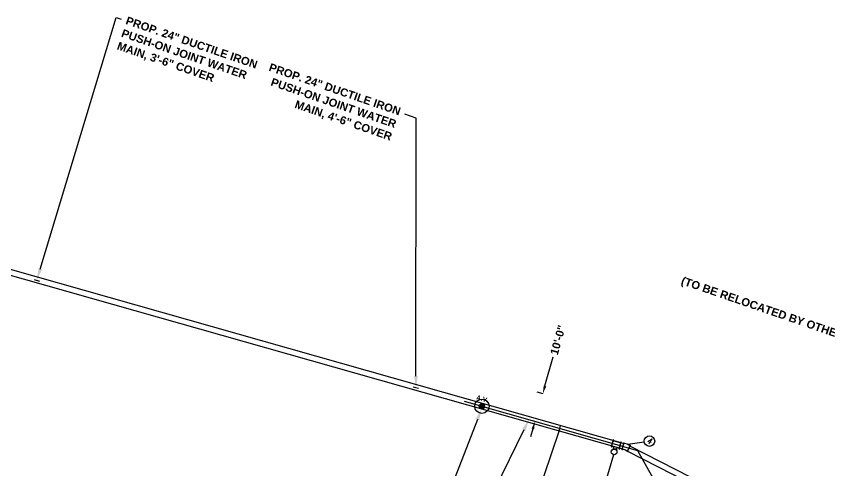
# Model space of a CAD drawing. Header units: feet. Extents: x 0 to 2751126, y 0 to 297785.
# Drawn here: x 2729521 to 2729805.5, y 296714 to 296872.9 of the extents above; entities that cross this region are included whole.
import ezdxf
from ezdxf import colors
from ezdxf.entities.mleader import LeaderData, LeaderLine
from ezdxf.math import Vec2, Vec3

# ---------------------------------------------------------------- set-up
doc = ezdxf.new("R2010")
doc.units = ezdxf.units.FT
doc.header["$MEASUREMENT"] = 0
doc.layers.get('Defpoints').update_dxf_attribs({"color": 8})
doc.layers.add('GN-DETL-MEDM', color=7, linetype='Continuous', lineweight=35)
for name, color, linetype in [('NOTES-WATER', 3, 'Continuous'), ('PROP-DIMS-WATER', 1, 'Continuous'), ('PROP-TEXT-WATER-SECT', 1, 'Continuous'), ('PROPTEXT-WATER-W4', 1, 'Continuous'), ('UTIL-PR-WATER', 101, 'Continuous')]:
    doc.layers.add(name, color=color, linetype=linetype)
doc.layers.add('Z-Z900-G-Non_Plot', color=5, linetype='Continuous', plot=False)
doc.styles.add('100', font='simplex.shx', dxfattribs={"oblique": 15, "height": 2})
doc.styles.add('140', font='simplex.shx', dxfattribs={"oblique": 15, "height": 2.8})
doc.styles.add('ARIAL', font='arialbd.ttf')
doc.styles.add('ARIAL BOLD', font='arialbd.ttf')
doc.styles.add('PWD_WATER', font='arial.ttf')
doc.dimstyles.new('PR-DIMS', dxfattribs={"dimtxt": 0.14, "dimasz": 0.14, "dimexe": 0.1, "dimexo": 0.1, "dimgap": 0.05, "dimtad": 0, "dimdec": 0, "dimlfac": 12, "dimzin": 0, "dimdsep": 46, "dimlunit": 4, "dimtxsty": 'ARIAL BOLD', "dimcen": 0.1, "dimclrd": 256, "dimclre": 256, "dimclrt": 256, "dimadec": 0, "dimazin": 0, "dimtfac": 1, "dimtdec": 0, "dimtofl": 0, "dimtmove": 0, "dimatfit": 1, "dimfxl": 1, "dimtolj": 1, "dimtzin": 0, "dimlwd": -1, "dimlwe": -1, "dimarcsym": 0})

# ---------------------------------------------------------------- blocks, each defined once
blk = doc.blocks.new('*D64')
at = {"layer": 'Defpoints', "color": 0, "transparency": 16777216}
for p in [(2729705.16, 296740.91), (2729707.2, 296740.33), (2729704.35, 296730.72)]:
    blk.add_point(p, dxfattribs=at)
at = {"layer": 'PROP-DIMS-WATER', "transparency": 16777216}
for p, q in [((2729705.92, 296743.61), (2729708.82, 296753.85)), ((2729705.28, 296740.88), (2729703.24, 296741.46)), ((2729701.66, 296728.57), (2729700.9, 296725.87))]:
    blk.add_line(p, q, dxfattribs=at)
for points in [[(2729705.47, 296743.73), (2729706.37, 296743.48), (2729705.16, 296740.91)], [(2729701.22, 296728.69), (2729702.11, 296728.44), (2729702.43, 296731.26)]]:
    blk.add_solid(points, dxfattribs=at)
at = {"layer": 'PROP-DIMS-WATER', "transparency": 16777216, "insert": (2729710.47, 296759.68), "char_height": 2.8, "attachment_point": 5, "rotation": 74.1897, "style": 'ARIAL BOLD'}
blk.add_mtext('\\A1;10\'-0"', dxfattribs=at)
blk = doc.blocks.new('24 11.25-mj (2)')
for p, q in [((-2.1, 33.8), (-3.5, 32.5)), ((-1.4, 41), (-2.8, 39.6)), ((-2.8, 39.6), (39.6, -2.8)), ((41, -1.4), (-1.4, 41)), ((-1.1, 37.9), (-1.2, 37.8)), ((-39.1, -4.6), (-40.2, -6.2)), ((-40.2, -6.2), (9.6, -39.6)), ((10.8, -37.9), (-39.1, -4.6)), ((-37.1, -5.9), (-37, -5.8)), ((-33.3, -4.2), (-32.2, -2.6)), ((8.8, -36.6), (8.9, -36.5)), ((8.9, -32.4), (10, -30.8)), ((9.6, -39.6), (10.8, -37.9)), ((33.8, -2.1), (32.5, -3.5)), ((37.9, -1.1), (37.8, -1.2)), ((39.6, -2.8), (41, -1.4))]:
    blk.add_line(p, q)
for centre, radius, start, end in [((67.8, -55.4), 113.1, 129.07076, 152.17611), ((-3.4, 35.2), 1.9, 315, 20.09894), ((0.1, 36.5), 1.9, 135, 200.09894), ((-35.5, -6.9), 1.9, 81.15106, 146.25), ((-34.9, -3.1), 1.9, 261.15106, 326.25), ((10.5, -33.5), 1.9, 146.25, 211.34894), ((7.3, -35.4), 1.9, 326.25, 31.34894), ((119.3, -97.6), 128.1, 132.69259, 148.55341), ((35.2, -3.4), 1.9, 69.90106, 135), ((36.5, 0.1), 1.9, 249.90106, 315)]:
    blk.add_arc(centre, radius, start, end)
blk = doc.blocks.new('24x12tees-mj')
for p, q in [((-16.9, 15.9), (-18.5, 15.9)), ((-18.5, 15.9), (-18.5, -15.9)), ((-16.9, -15.9), (-16.9, 15.9)), ((-16.9, 14.1), (-16, 14.1)), ((-14.2, 12.9), (-7.6, 12.9)), ((9, 21.5), (-9, 21.5)), ((-9, 21.5), (-9, 20.5)), ((-9, 20.5), (9, 20.5)), ((-7.4, 20.5), (-7.4, 19.6)), ((-6.6, 18.5), (-6.6, 13.9)), ((6.6, 18.5), (6.6, 13.9)), ((7.5, 20.5), (7.5, 19.6)), ((7.6, 12.9), (14.2, 12.9)), ((9, 20.5), (9, 21.5)), ((16.9, 14.1), (16, 14.1)), ((16.9, 15.9), (16.9, -15.9)), ((18.5, 15.9), (16.9, 15.9)), ((18.5, -15.9), (18.5, 15.9)), ((-18.5, -15.9), (-16.9, -15.9)), ((-16.9, -14.1), (-16, -14.1)), ((14.2, -12.9), (-14.2, -12.9)), ((16.9, -14.1), (16, -14.1)), ((16.9, -15.9), (18.5, -15.9))]:
    blk.add_line(p, q)
for centre, radius, start, end in [((-16, 13.1), 1, 23.5782, 90), ((-14.2, 13.9), 1, 203.5782, 270), ((-7.6, 13.9), 1, 270, 0), ((-6.9, 19.6), 0.6, 180, 253.0422), ((-7.2, 18.5), 0.6, 0, 73.0422), ((7.2, 18.5), 0.6, 106.9578, 180), ((7.6, 13.9), 1, 180, 270), ((6.9, 19.6), 0.6, 286.9578, 0), ((14.2, 13.9), 1, 270, 336.4218), ((16, 13.1), 1, 90, 156.4218), ((-16, -13.1), 1, 270, 336.4218), ((-14.2, -13.9), 1, 90, 156.4218), ((14.2, -13.9), 1, 23.5782, 90), ((16, -13.1), 1, 203.5782, 270)]:
    blk.add_arc(centre, radius, start, end)

msp = doc.modelspace()

# ---------------------------------------------------------------- hatches: boundary and pattern name
at = {"layer": 'GN-DETL-MEDM'}
h = msp.add_hatch(color=256, dxfattribs=at)
h.dxf.hatch_style = 1
h.paths.add_polyline_path([(2729684.784, 296736.522, 1), (2729682.95, 296736.522, 1)])

# ---------------------------------------------------------------- linework, layer by layer
at = {"layer": 'Defpoints'}
msp.add_circle((2729683.867, 296736.522), 2.5, dxfattribs=at)
at = {"layer": 'GN-DETL-MEDM'}
msp.add_circle((2729683.867, 296736.522), 0.917, dxfattribs=at)
at = {"layer": 'NOTES-WATER'}
msp.add_circle((2729742.463, 296724.338), 1.835, dxfattribs=at)
at = {"layer": 'PROPTEXT-WATER-W4'}
for points in [[(2729527.291, 296780.849), (2729529.213, 296780.305)], [(2729659.818, 296743.341), (2729661.74, 296742.796)], [(2729699.345, 296732.136), (2729703.521, 296730.952)]]:
    msp.add_lwpolyline(points, dxfattribs=at)
at = {"layer": 'UTIL-PR-WATER'}
for points in [[(2729732.846, 296721.599), (2729337.682, 296833.622)], [(2729733.379, 296723.526), (2729338.219, 296835.549)], [(2729710.853, 296727.834), (2729711.399, 296729.758)], [(2729735.707, 296722.618), (2729934.084, 296621.153)], [(2729734.809, 296720.832), (2729933.174, 296619.373)], [(2729729.847, 296719.586), (2729726.908, 296709.227)]]:
    msp.add_lwpolyline(points, dxfattribs=at)
at = {"layer": 'UTIL-PR-WATER', "color": 1}
msp.add_lwpolyline([(2729684.736, 296650.657), (2729710.853, 296727.834)], dxfattribs=at)
at = {"layer": 'UTIL-PR-WATER'}
msp.add_circle((2729730.101, 296720.553), 1, dxfattribs=at)
at = {"layer": 'Z-Z900-G-Non_Plot'}
msp.add_lwpolyline([(2729677.647, 296738.287), (2729738.273, 296721.1), (2729749.094, 296701.713), (2729797.525, 296687.978), (2729943.921, 296613.117), (2731030.11, 295837.004), (2731102.424, 295820.245), (2731108.85, 295816.841)], dxfattribs=at)

# ---------------------------------------------------------------- block references
at = {"layer": 'UTIL-PR-WATER', "xscale": 0.08, "yscale": 0.08, "rotation": 164.1727470093619}
msp.add_blockref('24x12tees-mj', (2729730.846, 296723.172), dxfattribs=at)
at = {"layer": 'UTIL-PR-WATER', "xscale": 0.041665, "yscale": 0.041665, "zscale": 0.041665, "rotation": 288.295166421033}
msp.add_blockref('24 11.25-mj (2)', (2729734.216, 296722.25), dxfattribs=at)

# ---------------------------------------------------------------- texts
at = {"layer": 'NOTES-WATER', "insert": (2729742.343, 296724.428), "char_height": 2, "width": 1.88, "attachment_point": 5, "rotation": 341.04895, "style": '100'}
msp.add_mtext('4', dxfattribs=at)
at = {"layer": 'PROPTEXT-WATER-W4', "insert": (2729682.241, 296740.511), "char_height": 1.6, "attachment_point": 1, "rotation": 343.43829, "style": 'PWD_WATER'}
msp.add_mtext_dynamic_manual_height_columns('{\\fArial|b1|i0|c0|p34;A.V.}', width=1.39447, gutter_width=0.295, heights=[0], dxfattribs=at)

# ---------------------------------------------------------------- dimensions: what is measured, and where the dimension line sits
at = {"layer": 'PROP-DIMS-WATER'}
dim = msp.add_linear_dim(base=(2729705.16, 296740.911), p1=(2729704.348, 296730.718), p2=(2729707.2, 296740.334), angle=74.18965, dimstyle='PR-DIMS', override={"dimzin": 3, "dimse1": 1}, dxfattribs=at)
dim.commit()
dim.dimension.update_dxf_attribs({"geometry": '*D64', "text_midpoint": (2729710.473, 296759.677), "dimtype": 160})

# ---------------------------------------------------------------- leaders
at = {"layer": 'NOTES-WATER'}
msp.add_leader([(2729734.942, 296723.29), (2729740.651, 296724.046)], dimstyle='PR-DIMS', override={"dimscale": 0, "dimasz": 0.11}, dxfattribs=at)
at = {"layer": 'PROP-TEXT-WATER-SECT'}
ml = msp.add_multileader_mtext('Standard', dxfattribs=at)
ml.set_content('PROP. 24" DUCTILE IRON\\PWATER MAIN, 5\'-6" COVER', color=256, style='ARIAL')
ml.set_leader_properties()
ml.build(insert=Vec2(0, 0))
ml.multileader.update_dxf_attribs({"dogleg_length": 0.0592, "arrow_head_size": 1.6, "scale": 20})
ctx = ml.context
ctx.base_point, ctx.scale, ctx.char_height, ctx.arrow_head_size, ctx.landing_gap_size, ctx.plane_origin = Vec3(2727710.878, 296768.069), 20, 1.12, 1.6, 0.72, Vec3(2728144.559, 296914.873)
notes = []
notes.append((ctx, [(0, (1, 1, 0), (2727709.061, 296768.069), (1, 0), 1.817, [(0, [(2727708.447, 296771.284)], 0, [])])]))
ctx.mtext.insert, ctx.mtext.rotation, ctx.mtext.width, ctx.mtext.flow_direction = Vec3(2727711.598, 296768.753), -5.6627535, 102.07455, 5
ml = msp.add_multileader_mtext('Standard', dxfattribs=at)
ml.set_content('PROP. 24" DUCTILE IRON\\PWATER MAIN, 3\'-6" COVER', color=256, style='ARIAL')
ml.set_leader_properties()
ml.build(insert=Vec2(0, 0))
ml.multileader.update_dxf_attribs({"dogleg_length": 0.0592, "arrow_head_size": 1.6, "scale": 20})
ctx = ml.context
ctx.base_point, ctx.scale, ctx.char_height, ctx.arrow_head_size, ctx.landing_gap_size, ctx.plane_origin = Vec3(2728604.4, 296771.869), 20, 1.12, 1.6, 0.72, Vec3(2729014.11, 296921.455)
notes.append((ctx, [(0, (1, 1, 0), (2728591.393, 296771.869), (1, 0), 13.007, [(0, [(2728587.316, 296773.57)], 0, [])])]))
ctx.mtext.insert, ctx.mtext.rotation, ctx.mtext.width, ctx.mtext.flow_direction = Vec3(2728605.12, 296772.554), -5.6627535, 102.07455, 5
at = {"layer": 'PROPTEXT-WATER-W4'}
ml = msp.add_multileader_mtext('Standard', dxfattribs=at)
ml.set_content('{\\fArial|b1|i0|c0|p34;\\Q0;PROP. 24" DUCTILE IRON PUSH-ON JOINT WATER MAIN, 3\'-6" COVER}', color=256, style='140')
ml.set_leader_properties()
ml.build(insert=Vec2(0, 0))
ml.multileader.update_dxf_attribs({"dogleg_length": 0.1})
ctx = ml.context
ctx.base_point, ctx.char_height, ctx.landing_gap_size, ctx.plane_origin, ctx.plane_x_axis, ctx.plane_y_axis = Vec3(2729557.71, 296871.826), 2.8, 1.8, Vec3(2729134.625, 296509.45), Vec3(0.9457964, -0.3247602), Vec3(0.3247602, 0.9457964)
notes.append((ctx, [(0, (1, 1, 0), (2729555.951, 296872.43), (0.9457964, -0.3247602), 1.861, [(0, [(2729528.259, 296780.636)], 0, [])])]))
ctx.mtext.insert, ctx.mtext.text_direction, ctx.mtext.rotation, ctx.mtext.width, ctx.mtext.defined_height, ctx.mtext.flow_direction = Vec3(2729559.969, 296872.861), Vec3(0.9457964, -0.3247602), 0.2896737, 51.78924, 7.576517191409948e-11, 5
ml = msp.add_multileader_mtext('Standard', dxfattribs=at)
ml.set_content('{\\fArial|b1|i0|c0|p34;\\Q0;PROP. 24" DUCTILE IRON \\PPUSH-ON JOINT WATER MAIN, 4\'-6" COVER}', color=256, style='140')
ml.set_leader_properties()
ml.build(insert=Vec2(0, 0))
ml.multileader.update_dxf_attribs({"dogleg_length": 0.1})
ctx = ml.context
ctx.base_point, ctx.char_height, ctx.landing_gap_size, ctx.plane_origin, ctx.plane_x_axis, ctx.plane_y_axis = Vec3(2729608.34, 296855.31), 2.8, 1.8, Vec3(2729205.715, 296296.215), Vec3(0.9457964, -0.3247602), Vec3(0.3247602, 0.9457964)
ctx.text_align_type = 2
notes.append((ctx, [(1, (1, 1, 0), (2729660.927, 296837.253), (-0.9457964, 0.3247602), 4.233, [(0, [(2729660.793, 296743.065)], 0, [])])]))
ctx.mtext.insert, ctx.mtext.text_direction, ctx.mtext.rotation, ctx.mtext.width, ctx.mtext.defined_height, ctx.mtext.alignment, ctx.mtext.flow_direction = Vec3(2729655.777, 296840.831), Vec3(0.9457964, -0.3247602), 0.2896737, 51.78924, 7.576517191409948e-11, 3, 5
ml = msp.add_multileader_mtext('Standard', dxfattribs=at)
ml.set_content('{\\fArial|b1|i0|c0|p34;\\Q0;(TO BE RELOCATED BY OTHERS)}', color=256, style='140')
ml.set_leader_properties()
ml.build(insert=Vec2(0, 0))
ml.multileader.update_dxf_attribs({"dogleg_length": 0.1})
ctx = ml.context
ctx.base_point, ctx.char_height, ctx.landing_gap_size, ctx.plane_origin, ctx.plane_x_axis, ctx.plane_y_axis = Vec3(2729751.896, 296780.78), 2.8, 1.8, Vec3(2729287.459, 296434.552), Vec3(0.9457964, -0.3247602), Vec3(0.3247602, 0.9457964)
notes.append((ctx, [(0, (0, 0, 0), (0, 0), (1, 0), 1, [])]))
ctx.mtext.insert, ctx.mtext.text_direction, ctx.mtext.rotation, ctx.mtext.width, ctx.mtext.defined_height, ctx.mtext.flow_direction = Vec3(2729754.187, 296781.909), Vec3(0.9457964, -0.3247602), 0.2896737, 73.09366, 7.576517191409948e-11, 5
ml = msp.add_multileader_mtext('Standard', dxfattribs=at)
ml.set_content('{\\fArial|b1|i0|c0|p34;\\Q0;PROP. AIR RELEASE VALVE\\P(SEE DETAIL ON SHEET W-8)}', color=256, style='140')
ml.set_leader_properties()
ml.build(insert=Vec2(0, 0))
ml.multileader.update_dxf_attribs({"dogleg_length": 0.1})
ctx = ml.context
ctx.base_point, ctx.char_height, ctx.landing_gap_size, ctx.plane_origin, ctx.plane_x_axis, ctx.plane_y_axis = Vec3(2729646.858, 296629.201), 2.8, 1.8, Vec3(2729182.422, 296282.973), Vec3(0.9457964, -0.3247602), Vec3(0.3247602, 0.9457964)
notes.append((ctx, [(0, (1, 1, 0), (2729642.855, 296630.576), (0.9457964, -0.3247602), 4.233, [(0, [(2729683.767, 296735.611)], 0, [])])]))
ctx.mtext.insert, ctx.mtext.text_direction, ctx.mtext.rotation, ctx.mtext.width, ctx.mtext.defined_height, ctx.mtext.flow_direction = Vec3(2729649.149, 296630.33), Vec3(0.9457964, -0.3247602), 0.2896737, 61.90806, 7.576517191409948e-11, 5
ml = msp.add_multileader_mtext('Standard', dxfattribs=at)
ml.set_content('{\\fArial|b1|i0|c0|p34;\\Q0;PROP. 24" DUCTILE IRON PUSH-ON JOINT WATER MAIN, 5\'-0" COVER}', color=256, style='140')
ml.set_leader_properties()
ml.build(insert=Vec2(0, 0))
ml.multileader.update_dxf_attribs({"dogleg_length": 0.1})
ctx = ml.context
ctx.base_point, ctx.char_height, ctx.landing_gap_size, ctx.plane_origin, ctx.plane_x_axis, ctx.plane_y_axis = Vec3(2729664.375, 296644.874), 2.8, 1.8, Vec3(2729201.151, 296299.132), Vec3(0.9457964, -0.3247602), Vec3(0.3247602, 0.9457964)
notes.append((ctx, [(0, (1, 1, 0), (2729658.572, 296646.866), (0.9457964, -0.3247602), 6.135, [(0, [(2729700.306, 296731.863)], 0, [])])]))
ctx.mtext.insert, ctx.mtext.text_direction, ctx.mtext.rotation, ctx.mtext.width, ctx.mtext.defined_height, ctx.mtext.flow_direction = Vec3(2729666.633, 296645.909), Vec3(0.9457964, -0.3247602), 0.2896737, 51.78924, 7.576517191409948e-11, 5
for ctx, leaders in notes:
    for number, flags, end, landing, length, lines in leaders:
        leader = LeaderData()
        leader.index, (leader.has_last_leader_line, leader.has_dogleg_vector, leader.attachment_direction) = number, flags
        leader.last_leader_point, leader.dogleg_vector, leader.dogleg_length = Vec3(end), Vec3(landing), length
        for number, points, colour, breaks in lines:
            line = LeaderLine()
            line.index, line.vertices, line.color, line.breaks = number, Vec3.list(points), colors.encode_raw_color(colour), breaks
            leader.lines.append(line)
        ctx.leaders.append(leader)

doc.saveas('drawing.dxf')
